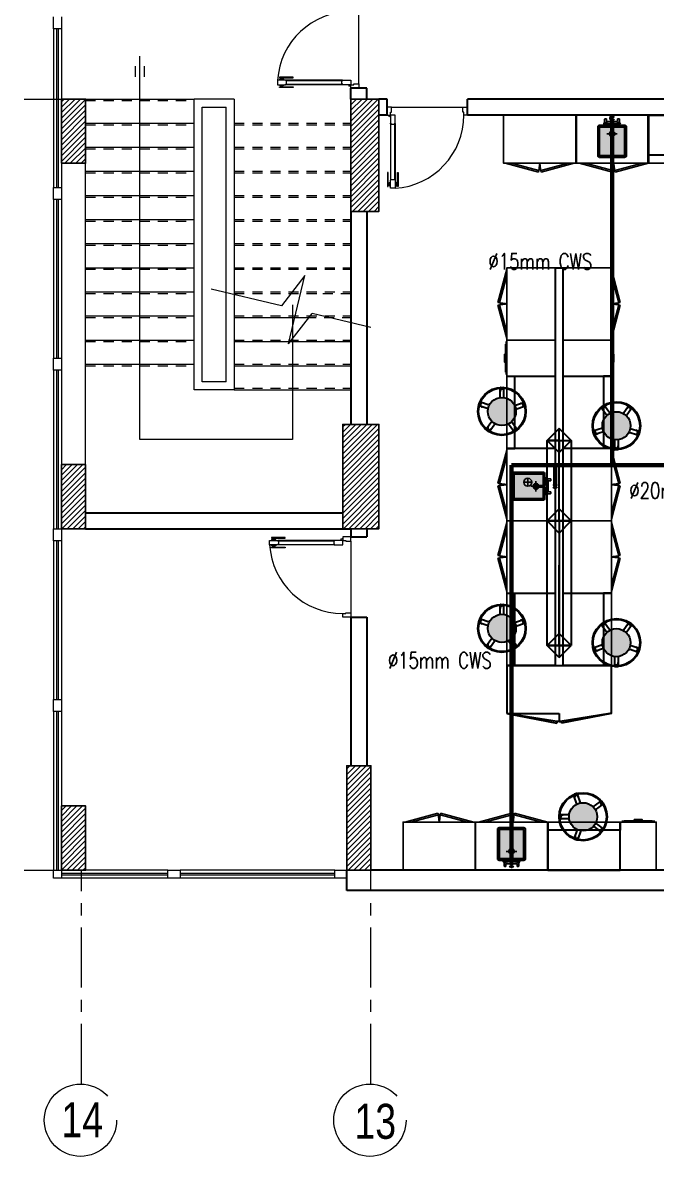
# Model space of a CAD drawing. Extents: x 800 to 995, y 398 to 804.
# Drawn here: x 857.13 to 865.01, y 692.86 to 706.97 of the extents above; entities that cross this region are included whole.
import ezdxf

# ---------------------------------------------------------------- set-up
doc = ezdxf.new("R2010")
doc.units = 0
doc.header["$MEASUREMENT"] = 0
for name, pattern in [('ACAD_ISO02W100', [15, 12, -3]), ('CENTERX2', [4, 2.5, -0.5, 0.5, -0.5]), ('DASHED', [19.05, 12.7, -6.35]), ('HIDDEN', [0.375, 0.25, -0.125]), ('HIDDEN2', [0.1875, 0.125, -0.0625])]:
    doc.linetypes.add(name, pattern=pattern)
doc.layers.get('0').update_dxf_attribs({"color": 252, "linetype": 'CONTINUOUS', "lineweight": 30})
for name, color, linetype in [('-FUR', 252, 'CONTINUOUS'), ('LAYER8', 3, 'CONTINUOUS'), ('SAN', 2, 'CONTINUOUS')]:
    doc.layers.add(name, color=color, linetype=linetype)
for name, color, linetype, lineweight in [('axis', 1, 'CENTERX2', 5), ('Column', 6, 'CONTINUOUS', 25), ('DOOR', 30, 'CONTINUOUS', 9), ('elev', 90, 'CONTINUOUS', 9), ('hatch', 252, 'CONTINUOUS', 9), ('P-C-WATER', 5, 'CONTINUOUS', 70), ('P-TEXT', 1, 'CONTINUOUS', 25), ('PLAN-ELEV', 2, 'CONTINUOUS', 5), ('PLAN-HAND', 30, 'CONTINUOUS', 5), ('PLAN-STAIR', 3, 'CONTINUOUS', 9), ('PLAN-STAIR-HIDDEN', 1, 'HIDDEN2', 5), ('stairs', 50, 'CONTINUOUS', 9), ('txt in circle', 11, 'CONTINUOUS', 13), ('Wall', 252, 'CONTINUOUS', 30), ('WINDOW', 252, 'CONTINUOUS', 5)]:
    doc.layers.add(name, color=color, linetype=linetype, lineweight=lineweight)
doc.styles.add('ROMANC', font='romand.shx')
doc.styles.add('SOSA2', font='SOSA.shx', dxfattribs={"width": 0.8})
pattern_1 = [(45, (1093.41557, 382.096185), (-0.0336759605, 0.0336759605), [])]

# ---------------------------------------------------------------- blocks, each defined once
blk = doc.blocks.new('fghh')
at = {"layer": 'hatch'}
for p, q in [((1434.894, 1497.176), (1434.61, 1497.792)), ((1435.256, 1497.18), (1434.656, 1496.903)), ((1434.656, 1496.903), (1434.894, 1497.176)), ((1435.256, 1497.18), (1435.018, 1496.907)), ((1435.256, 1496.392), (1435.018, 1496.907))]:
    blk.add_line(p, q, dxfattribs=at)
blk = doc.blocks.new('YY5Y5')
at = {"layer": 'SAN', "color": 1}
for p, q in [((434.2, 537.6), (433.7, 538)), ((433.8, 542), (433.8, 538.6)), ((435.7, 542.4), (434.2, 542.4)), ((435.6, 537.6), (436, 538)), ((435.7, 540.6), (435.7, 542.4)), ((446.2, 539.6), (436.7, 539.6)), ((436.7, 537.6), (438.2, 537.6)), ((443, 539.6), (446.2, 539.6)), ((444.7, 537.6), (446.2, 537.6)), ((447.3, 537.6), (446.9, 538)), ((447.2, 542.4), (447.2, 540.6)), ((448.7, 542.4), (447.2, 542.4)), ((448.7, 537.6), (449.2, 538)), ((449.1, 538.6), (449.1, 542)), ((434.2, 536.1), (433.7, 535.7)), ((435.6, 536.1), (436, 535.7)), ((440.5, 535.4), (440.5, 528.7)), ((440.9, 528.4), (442, 528.4)), ((442.4, 528.7), (442.4, 535.4)), ((447.3, 536.1), (446.9, 535.7)), ((448.7, 536.1), (449.2, 535.7))]:
    blk.add_line(p, q, dxfattribs=at)
at = {"layer": 'SAN', "color": 1, "linetype": 'Continuous'}
blk.add_line((439.2, 539.6), (439.9, 539.6), dxfattribs=at)
at = {"layer": 'SAN', "color": 2, "linetype": 'DASHED'}
for points in [[(436.1, 527), (446.8, 527)], [(441.4, 532.4), (441.4, 521.6)]]:
    blk.add_lwpolyline(points, dxfattribs=at)
at = {"layer": 'SAN', "color": 1}
for centre, radius in [((434.9, 536.9), 2), ((434.9, 536.9), 1), ((434.9, 536.9), 0.8), ((448, 536.9), 2), ((448, 536.9), 1), ((448, 536.9), 0.8)]:
    blk.add_circle(centre, radius, dxfattribs=at)
for centre, radius, start, end in [((434.2, 542), 0.375, 90, 180), ((436.7, 540.6), 1, 180, 270), ((438.2, 535.4), 2.25, 0, 90), ((444.7, 535.4), 2.25, 90, 180), ((446.2, 540.6), 1, 270, 0), ((448.7, 542), 0.375, 0, 90), ((441.4, 527), 2.86, 109.4319, 70.5681), ((441.4, 527), 2.08, 117.2765, 62.7235), ((440.9, 528.7), 0.375, 180, 270), ((442, 528.7), 0.375, 270, 360)]:
    blk.add_arc(centre, radius, start, end, dxfattribs=at)
blk = doc.blocks.new('fd')
at = {"layer": '-FUR'}
h = blk.add_hatch(color=254, dxfattribs=at)
h.paths.add_polyline_path([(1322.664, 576.699), (1322.354, 576.699), (1322.354, 577.059), (1322.664, 577.059)], flags=16)
edge = h.paths.add_edge_path()
edge.add_line((1322.664, 576.679), (1322.354, 576.679))
edge.add_arc((1322.354, 576.699), 0.02, 180, 270, ccw=False)
edge.add_line((1322.334, 576.699), (1322.334, 577.059))
edge.add_arc((1322.354, 577.059), 0.02, 90, 180, ccw=False)
edge.add_line((1322.354, 577.079), (1322.664, 577.079))
edge.add_arc((1322.664, 577.059), 0.02, 0, 90, ccw=False)
edge.add_line((1322.684, 577.059), (1322.684, 576.699))
edge.add_arc((1322.664, 576.699), 0.02, -90, 0, ccw=False)
blk.add_hatch(color=253, dxfattribs=at).paths.add_polyline_path([(1322.664, 577.059), (1322.664, 576.699), (1322.354, 576.699), (1322.354, 577.059)])
h = blk.add_hatch(color=251, dxfattribs=at)
h.paths.add_polyline_path([(1322.634, 577.029), (1322.664, 577.059), (1322.664, 576.699), (1322.634, 576.729)])
h.paths.add_polyline_path([(1322.634, 576.729), (1322.664, 576.699), (1322.354, 576.699), (1322.384, 576.729)])
h = blk.add_hatch(color=252, dxfattribs=at)
h.paths.add_polyline_path([(1322.384, 577.029), (1322.354, 577.059), (1322.664, 577.059), (1322.634, 577.029)])
h.paths.add_polyline_path([(1322.384, 576.729), (1322.354, 576.699), (1322.354, 577.059), (1322.384, 577.029)])
for p, q in [((1322.478, 577.206), (1322.06, 577.206)), ((1322.478, 577.206), (1322.96, 577.206)), ((1322.06, 576.606), (1322.51, 576.606)), ((1322.96, 576.606), (1322.51, 576.606))]:
    blk.add_line(p, q, dxfattribs=at)
at = {"layer": '-FUR', "linetype": 'ACAD_ISO02W100'}
for p, q in [((1322.06, 577.206), (1322.51, 577.206)), ((1322.96, 577.206), (1322.51, 577.206)), ((1322.1, 576.606), (1322.513, 576.495)), ((1322.177, 576.606), (1322.518, 576.514)), ((1322.882, 576.606), (1322.541, 576.514)), ((1322.96, 576.606), (1322.546, 576.495)), ((1322.518, 576.514), (1322.513, 576.495)), ((1322.541, 576.514), (1322.546, 576.495))]:
    blk.add_line(p, q, dxfattribs=at)
for centre, start, end in [((1324.045, 576.373), 171.2611, 174.7069), ((1321.014, 576.373), 5.2931, 8.7389)]:
    blk.add_arc(centre, 1.533, start, end, dxfattribs=at)
for p, q in [((1322.06, 577.206), (1322.06, 576.606)), ((1322.96, 577.206), (1322.96, 576.606))]:
    blk.add_line(p, q)
blk.add_lwpolyline([(1322.664, 576.679), (1322.354, 576.679, -0.414214), (1322.334, 576.699), (1322.334, 577.059, -0.414214), (1322.354, 577.079), (1322.664, 577.079, -0.414214), (1322.684, 577.059), (1322.684, 576.699, -0.414214)], format="xyb", close=True)
blk.add_lwpolyline([(1322.664, 576.679), (1322.354, 576.679, -0.414214), (1322.334, 576.699), (1322.334, 577.059, -0.414214), (1322.354, 577.079), (1322.664, 577.079, -0.414214), (1322.684, 577.059), (1322.684, 576.699, -0.414214)], format="xyb", close=True)
blk.add_lwpolyline([(1322.664, 576.699), (1322.354, 576.699), (1322.354, 577.059), (1322.664, 577.059)], close=True)
at = {"extrusion": (0, 0, -1), "xscale": 0.0121000000000322, "yscale": 0.0121000000000322, "zscale": -0.0121}
blk.add_blockref('YY5Y5', (-1327.85, 570.595), dxfattribs=at)
blk = doc.blocks.new('juy')
blk.add_line((1322.96, 577.206), (1322.96, 576.606))
blk.add_blockref('fd', (0, 0))
blk = doc.blocks.new('vfd')
at = {"layer": '-FUR'}
h = blk.add_hatch(color=254, dxfattribs=at)
h.paths.add_polyline_path([(1316.635, 565.83), (1316.635, 566.14), (1316.275, 566.14), (1316.275, 565.83)], flags=16)
edge = h.paths.add_edge_path()
edge.add_line((1316.655, 565.83), (1316.655, 566.14))
edge.add_ellipse((1316.635, 566.14), major_axis=(-0.0141, -0.0141), ratio=1, start_angle=135, end_angle=225)
edge.add_line((1316.635, 566.16), (1316.275, 566.16))
edge.add_ellipse((1316.275, 566.14), major_axis=(-0.0141, -0.0141), ratio=1, start_angle=225, end_angle=315)
edge.add_line((1316.255, 566.14), (1316.255, 565.83))
edge.add_ellipse((1316.275, 565.83), major_axis=(0.0141, -0.0141), ratio=1, start_angle=225, end_angle=315)
edge.add_line((1316.275, 565.81), (1316.635, 565.81))
edge.add_ellipse((1316.635, 565.83), major_axis=(0.0141, -0.0141), ratio=1, start_angle=-45, end_angle=45)
blk.add_hatch(color=253, dxfattribs=at).paths.add_polyline_path([(1316.275, 565.83), (1316.635, 565.83), (1316.635, 566.14), (1316.275, 566.14)])
h = blk.add_hatch(color=251, dxfattribs=at)
h.paths.add_polyline_path([(1316.305, 565.86), (1316.275, 565.83), (1316.635, 565.83), (1316.605, 565.86)])
h.paths.add_polyline_path([(1316.605, 565.86), (1316.635, 565.83), (1316.635, 566.14), (1316.605, 566.11)])
h = blk.add_hatch(color=252, dxfattribs=at)
h.paths.add_polyline_path([(1316.305, 566.11), (1316.275, 566.14), (1316.275, 565.83), (1316.305, 565.86)])
h.paths.add_polyline_path([(1316.605, 566.11), (1316.635, 566.14), (1316.275, 566.14), (1316.305, 566.11)])
blk.add_lwpolyline([(1316.655, 565.83), (1316.655, 566.14, 0.414214), (1316.635, 566.16), (1316.275, 566.16, 0.414214), (1316.255, 566.14), (1316.255, 565.83, 0.414214), (1316.275, 565.81), (1316.635, 565.81, 0.414214)], format="xyb", close=True)
blk.add_lwpolyline([(1316.655, 565.83), (1316.655, 566.14, 0.414214), (1316.635, 566.16), (1316.275, 566.16, 0.414214), (1316.255, 566.14), (1316.255, 565.83, 0.414214), (1316.275, 565.81), (1316.635, 565.81, 0.414214)], format="xyb", close=True)
blk.add_lwpolyline([(1316.635, 565.83), (1316.635, 566.14), (1316.275, 566.14), (1316.275, 565.83)], close=True)
at = {"layer": 'LAYER8'}
for p, q in [((1316.415, 566.035), (1316.515, 566.035)), ((1316.465, 566.085), (1316.465, 565.985))]:
    blk.add_line(p, q, dxfattribs=at)
blk.add_circle((1316.465, 566.035), 0.05, dxfattribs=at)
at = {"xscale": 0.0121, "yscale": 0.0121, "zscale": 0.0121, "rotation": 89.99999999999997}
blk.add_blockref('YY5Y5', (1322.74, 560.643), dxfattribs=at)

msp = doc.modelspace()

# ---------------------------------------------------------------- hatches: boundary and pattern name
h = msp.add_hatch(color=256)
h.set_gradient(color1=(132, 132, 132), name='SPHERICAL')
h.paths.add_polyline_path([(863.262, 702.129, -1), (862.912, 702.129, -1)])
h = msp.add_hatch(color=256)
h.set_gradient(color1=(132, 132, 132), name='SPHERICAL')
h.paths.add_polyline_path([(864.337, 701.951, -1), (864.687, 701.951, -1)])
h = msp.add_hatch(color=256)
h.set_gradient(color1=(132, 132, 132), name='SPHERICAL')
h.paths.add_polyline_path([(863.262, 699.429, -1), (862.912, 699.429, -1)])
h = msp.add_hatch(color=256)
h.set_gradient(color1=(132, 132, 132), name='SPHERICAL')
h.paths.add_polyline_path([(864.337, 699.251, -1), (864.687, 699.251, -1)])
h = msp.add_hatch(color=256)
h.set_gradient(color1=(132, 132, 132), name='SPHERICAL')
h.paths.add_polyline_path([(864.097, 696.909, 1), (864.097, 697.259, 1)])
at = {"layer": 'hatch'}
h = msp.add_hatch(dxfattribs=at)
h.set_pattern_fill('ANSI31', color=252, scale=0.015, style=0)
h.set_pattern_definition(pattern_1)
h.paths.add_polyline_path([(857.608, 705.218), (857.908, 705.218), (857.908, 706.018), (857.608, 706.018)])
h = msp.add_hatch(dxfattribs=at)
h.set_pattern_fill('ANSI31', color=252, scale=0.015, style=0)
h.set_pattern_definition(pattern_1)
h.paths.add_polyline_path([(861.208, 704.618), (861.558, 704.618), (861.558, 706.018), (861.208, 706.018)])
h = msp.add_hatch(dxfattribs=at)
h.set_pattern_fill('ANSI31', color=252, scale=0.015, style=0)
h.set_pattern_definition(pattern_1)
h.paths.add_polyline_path([(861.108, 700.668), (861.558, 700.668), (861.558, 701.968), (861.108, 701.968)])
h = msp.add_hatch(dxfattribs=at)
h.set_pattern_fill('ANSI31', color=252, scale=0.015, style=0)
h.set_pattern_definition(pattern_1)
h.paths.add_polyline_path([(857.608, 700.668), (857.908, 700.668), (857.908, 701.468), (857.608, 701.468)])
h = msp.add_hatch(dxfattribs=at)
h.set_pattern_fill('ANSI31', color=252, scale=0.015, style=0)
h.set_pattern_definition(pattern_1)
h.paths.add_polyline_path([(861.158, 696.418), (861.458, 696.418), (861.458, 697.718), (861.158, 697.718)])
h = msp.add_hatch(dxfattribs=at)
h.set_pattern_fill('ANSI31', color=252, scale=0.015, style=0)
h.set_pattern_definition(pattern_1)
h.paths.add_polyline_path([(857.608, 696.418), (857.908, 696.418), (857.908, 697.218), (857.608, 697.218)])

# ---------------------------------------------------------------- linework, layer by layer
at = {"layer": '-FUR', "linetype": 'ACAD_ISO02W100'}
for p, q in [((863.108, 705.818, -0.049), (864.008, 705.818, -0.049)), ((863.128, 705.218, -0.049), (863.542, 705.107, -0.049)), ((863.206, 705.218, -0.049), (863.547, 705.127, -0.049)), ((863.547, 705.127, -0.049), (863.542, 705.107, -0.049)), ((863.911, 705.218, -0.049), (863.57, 705.127, -0.049)), ((863.57, 705.127, -0.049), (863.575, 705.107, -0.049)), ((863.988, 705.218, -0.049), (863.575, 705.107, -0.049)), ((864.908, 705.218, -0.049), (865.808, 705.218, -0.049)), ((863.149, 703.898, -0.049), (863.038, 703.485, -0.049)), ((863.749, 703.018, -0.049), (863.749, 703.918, -0.049)), ((863.849, 703.918, -0.049), (863.849, 703.018, -0.049)), ((864.449, 703.898, -0.049), (864.56, 703.485, -0.049)), ((863.149, 703.821, -0.049), (863.058, 703.48, -0.049)), ((864.449, 703.821, -0.049), (864.541, 703.48, -0.049)), ((863.058, 703.48, -0.049), (863.038, 703.485, -0.049)), ((863.058, 703.457, -0.049), (863.038, 703.452, -0.049)), ((863.149, 703.038, -0.049), (863.038, 703.452, -0.049)), ((863.149, 703.116, -0.049), (863.058, 703.457, -0.049)), ((864.449, 703.116, -0.049), (864.541, 703.457, -0.049)), ((864.449, 703.038, -0.049), (864.56, 703.452, -0.049)), ((864.541, 703.48, -0.049), (864.56, 703.485, -0.049)), ((864.541, 703.457, -0.049), (864.56, 703.452, -0.049)), ((863.749, 703.018, -0.049), (863.749, 702.568, -0.049)), ((863.849, 702.568, -0.049), (863.849, 703.018, -0.049)), ((863.149, 702.568, -0.049), (863.149, 701.668, -0.049)), ((864.449, 701.668, -0.049), (864.449, 702.568, -0.049)), ((863.149, 701.648, -0.049), (863.038, 701.235, -0.049)), ((863.749, 700.768, -0.049), (863.749, 701.668, -0.049)), ((863.849, 701.668, -0.049), (863.849, 700.768, -0.049)), ((864.449, 701.648, -0.049), (864.56, 701.235, -0.049)), ((863.149, 701.571, -0.049), (863.058, 701.23, -0.049)), ((864.449, 701.571, -0.049), (864.541, 701.23, -0.049)), ((863.058, 701.23, -0.049), (863.038, 701.235, -0.049)), ((863.058, 701.207, -0.049), (863.038, 701.202, -0.049)), ((863.149, 700.788, -0.049), (863.038, 701.202, -0.049)), ((863.149, 700.866, -0.049), (863.058, 701.207, -0.049)), ((864.449, 700.866, -0.049), (864.541, 701.207, -0.049)), ((864.449, 700.788, -0.049), (864.56, 701.202, -0.049)), ((864.541, 701.23, -0.049), (864.56, 701.235, -0.049)), ((864.541, 701.207, -0.049), (864.56, 701.202, -0.049)), ((863.749, 699.868, -0.049), (863.749, 700.768, -0.049)), ((863.849, 700.768, -0.049), (863.849, 699.868, -0.049)), ((863.149, 700.748, -0.049), (863.038, 700.335, -0.049)), ((863.149, 700.671, -0.049), (863.058, 700.33, -0.049)), ((864.449, 700.748, -0.049), (864.56, 700.335, -0.049)), ((864.449, 700.671, -0.049), (864.541, 700.33, -0.049)), ((863.058, 700.33, -0.049), (863.038, 700.335, -0.049)), ((864.541, 700.33, -0.049), (864.56, 700.335, -0.049)), ((863.058, 700.307, -0.049), (863.038, 700.302, -0.049)), ((863.149, 699.888, -0.049), (863.038, 700.302, -0.049)), ((863.149, 699.966, -0.049), (863.058, 700.307, -0.049)), ((864.449, 699.966, -0.049), (864.541, 700.307, -0.049)), ((864.449, 699.888, -0.049), (864.56, 700.302, -0.049)), ((864.541, 700.307, -0.049), (864.56, 700.302, -0.049)), ((863.149, 699.868, -0.049), (863.149, 698.968, -0.049)), ((864.449, 698.968, -0.049), (864.449, 699.868, -0.049)), ((861.878, 697.018, -0.049), (862.292, 697.129, -0.049)), ((861.955, 697.018, -0.049), (862.297, 697.11, -0.049)), ((862.297, 697.11, -0.049), (862.292, 697.129, -0.049)), ((862.319, 697.11, -0.049), (862.324, 697.129, -0.049)), ((862.661, 697.018, -0.049), (862.319, 697.11, -0.049)), ((862.738, 697.018, -0.049), (862.324, 697.129, -0.049)), ((863.658, 697.018, -0.049), (864.558, 697.018, -0.049)), ((861.858, 696.418, -0.049), (862.758, 696.418, -0.049)), ((864.558, 696.418, -0.049), (865.008, 696.418, -0.049))]:
    msp.add_line(p, q, dxfattribs=at)
at = {"layer": '-FUR'}
for p, q in [((863.134, 702.968, -0.049), (863.134, 702.618, -0.049)), ((863.139, 702.998, -0.049), (863.139, 702.588, -0.049)), ((864.459, 702.588, -0.049), (864.459, 702.998, -0.049)), ((864.464, 702.618, -0.049), (864.464, 702.968, -0.049)), ((864.578, 697.028, -0.049), (864.988, 697.028, -0.049)), ((864.608, 697.033, -0.049), (864.958, 697.033, -0.049))]:
    msp.add_line(p, q, dxfattribs=at)
at = {"layer": '-FUR', "elevation": -0.049}
for points in [[(863.108, 705.818), (864.008, 705.818), (864.008, 705.218), (863.108, 705.218)], [(863.749, 703.018), (863.749, 703.918), (863.149, 703.918), (863.149, 703.018)], [(863.849, 703.918), (863.849, 703.018), (864.449, 703.018), (864.449, 703.918)], [(863.149, 703.018), (863.149, 702.568), (863.749, 702.568), (863.749, 703.018)], [(864.449, 702.568), (864.449, 703.018), (863.849, 703.018), (863.849, 702.568)], [(863.749, 700.768), (863.749, 701.668), (863.149, 701.668), (863.149, 700.768)], [(863.849, 701.668), (863.849, 700.768), (864.449, 700.768), (864.449, 701.668)], [(863.749, 699.868), (863.749, 700.768), (863.149, 700.768), (863.149, 699.868)], [(863.849, 700.768), (863.849, 699.868), (864.449, 699.868), (864.449, 700.768)], [(861.858, 696.418), (862.758, 696.418), (862.758, 697.018), (861.858, 697.018)], [(864.558, 697.018), (865.008, 697.018), (865.008, 696.418), (864.558, 696.418)]]:
    msp.add_lwpolyline(points, close=True, dxfattribs=at)
at = {"layer": '-FUR', "color": 1, "elevation": -0.049}
for points in [[(863.119, 702.843), (863.119, 702.743), (863.129, 702.743), (863.129, 702.843)], [(864.479, 702.743), (864.479, 702.843), (864.469, 702.843), (864.469, 702.743)], [(864.733, 697.048), (864.833, 697.048), (864.833, 697.038), (864.733, 697.038)]]:
    msp.add_lwpolyline(points, close=True, dxfattribs=at)
at = {"layer": '-FUR', "linetype": 'ACAD_ISO02W100'}
for centre, start, end in [((865.074, 704.985, -0.049), 171.2611, 174.7069), ((862.043, 704.985, -0.049), 5.2931, 8.7389), ((862.916, 701.953, -0.049), 81.2611, 84.7069), ((862.916, 704.984, -0.049), 275.2931, 278.7389), ((864.682, 701.953, -0.049), 95.2931, 98.7389), ((864.682, 704.984, -0.049), 261.2611, 264.7069), ((862.916, 699.703, -0.049), 81.2611, 84.7069), ((862.916, 702.734, -0.049), 275.2931, 278.7389), ((864.682, 699.703, -0.049), 95.2931, 98.7389), ((864.682, 702.734, -0.049), 261.2611, 264.7069), ((862.916, 698.803, -0.049), 81.2611, 84.7069), ((864.682, 698.803, -0.049), 95.2931, 98.7389), ((862.916, 701.834, -0.049), 275.2931, 278.7389), ((864.682, 701.834, -0.049), 261.2611, 264.7069), ((863.823, 697.251, -0.049), 185.2931, 188.7389), ((860.793, 697.251, -0.049), 351.2611, 354.7069)]:
    msp.add_arc(centre, 1.533, start, end, dxfattribs=at)
for p, q in [((864.908, 705.218, -0.049), (864.908, 705.818, -0.049)), ((864.908, 705.818, -0.049), (865.808, 705.818, -0.049)), ((865.808, 705.318, -0.049), (864.908, 705.318, -0.049)), ((863.749, 703.918, -0.049), (863.849, 703.918, -0.049)), ((863.749, 703.918, -0.049), (863.749, 699.316, -0.049)), ((863.849, 699.317, -0.049), (863.849, 703.918, -0.049)), ((863.149, 702.568, -0.049), (863.749, 702.568, -0.049)), ((863.249, 701.668, -0.049), (863.249, 702.568, -0.049)), ((863.749, 702.568, -0.049), (863.749, 701.668, -0.049)), ((863.849, 701.668, -0.049), (863.849, 702.568, -0.049)), ((863.849, 702.568, -0.049), (864.449, 702.568, -0.049)), ((864.449, 702.568, -0.049), (864.349, 702.568, -0.049)), ((864.349, 702.568, -0.049), (864.349, 701.668, -0.049)), ((863.065, 702.303, -0.049), (863.065, 702.418, -0.049)), ((863.075, 702.428, -0.049), (863.102, 702.428, -0.049)), ((863.112, 702.302, -0.049), (863.113, 702.416, -0.049)), ((862.799, 702.21, -0.049), (862.807, 702.236, -0.049)), ((862.915, 702.162, -0.049), (862.805, 702.197, -0.049)), ((862.93, 702.207, -0.049), (862.822, 702.243, -0.049)), ((863.245, 702.204, -0.049), (863.355, 702.24, -0.049)), ((863.259, 702.158, -0.049), (863.367, 702.193, -0.049)), ((863.367, 702.233, -0.049), (863.376, 702.207, -0.049)), ((864.392, 702.079, -0.049), (864.324, 702.172, -0.049)), ((864.326, 702.186, -0.049), (864.349, 702.202, -0.049)), ((864.431, 702.106, -0.049), (864.365, 702.198, -0.049)), ((864.596, 702.104, -0.049), (864.664, 702.198, -0.049)), ((864.634, 702.076, -0.049), (864.701, 702.168, -0.049)), ((864.678, 702.2, -0.049), (864.7, 702.184, -0.049)), ((862.964, 702.004, -0.049), (862.897, 701.913, -0.049)), ((862.921, 701.88, -0.049), (862.899, 701.896, -0.049)), ((863.002, 701.976, -0.049), (862.935, 701.882, -0.049)), ((863.168, 701.974, -0.049), (863.234, 701.882, -0.049)), ((863.206, 702.002, -0.049), (863.275, 701.908, -0.049)), ((863.272, 701.894, -0.049), (863.25, 701.878, -0.049)), ((863.8, 701.916, -0.049), (863.65, 701.766, -0.049)), ((863.8, 701.916, -0.049), (863.65, 701.766, -0.049)), ((863.95, 701.766, -0.049), (863.8, 701.916, -0.049)), ((863.8, 701.766, -0.049), (863.8, 701.916, -0.049)), ((863.95, 701.766, -0.049), (863.8, 701.916, -0.049)), ((864.339, 701.922, -0.049), (864.231, 701.888, -0.049)), ((864.684, 701.918, -0.049), (864.794, 701.883, -0.049)), ((863.65, 701.766, -0.049), (863.749, 701.866, -0.049)), ((863.65, 701.766, -0.049), (863.95, 701.766, -0.049)), ((863.8, 701.616, -0.049), (863.65, 701.766, -0.049)), ((863.65, 701.766, -0.049), (863.95, 701.766, -0.049)), ((863.8, 701.766, -0.049), (863.65, 701.766, -0.049)), ((863.65, 701.766, -0.049), (863.8, 701.766, -0.049)), ((863.65, 701.766, -0.049), (863.95, 701.766, -0.049)), ((863.8, 701.616, -0.049), (863.65, 701.766, -0.049)), ((863.65, 700.766, -0.049), (863.65, 701.766, -0.049)), ((863.65, 701.766, -0.049), (863.95, 701.766, -0.049)), ((863.749, 701.667, -0.049), (863.65, 701.766, -0.049)), ((863.95, 701.766, -0.049), (863.8, 701.616, -0.049)), ((863.8, 700.916, -0.049), (863.8, 701.766, -0.049)), ((863.8, 701.766, -0.049), (863.95, 701.766, -0.049)), ((863.8, 701.766, -0.049), (863.8, 701.616, -0.049)), ((863.95, 701.766, -0.049), (863.8, 701.616, -0.049)), ((863.849, 701.867, -0.049), (863.95, 701.766, -0.049)), ((863.851, 701.668, -0.049), (863.95, 701.766, -0.049)), ((863.95, 701.766, -0.049), (863.948, 700.768, -0.049)), ((864.231, 701.847, -0.049), (864.223, 701.873, -0.049)), ((864.353, 701.877, -0.049), (864.244, 701.841, -0.049)), ((864.486, 701.778, -0.049), (864.486, 701.665, -0.049)), ((864.534, 701.778, -0.049), (864.534, 701.662, -0.049)), ((864.669, 701.873, -0.049), (864.776, 701.838, -0.049)), ((864.8, 701.87, -0.049), (864.791, 701.844, -0.049)), ((863.749, 701.668, -0.049), (863.149, 701.668, -0.049)), ((863.149, 701.668, -0.049), (863.249, 701.668, -0.049)), ((864.449, 701.668, -0.049), (863.849, 701.668, -0.049)), ((864.524, 701.652, -0.049), (864.497, 701.652, -0.049)), ((863.8, 700.916, -0.049), (863.65, 700.766, -0.049)), ((863.8, 700.766, -0.049), (863.8, 700.916, -0.049)), ((863.95, 700.766, -0.049), (863.8, 700.916, -0.049)), ((863.95, 700.766, -0.049), (863.65, 700.766, -0.049)), ((863.8, 700.616, -0.049), (863.65, 700.766, -0.049)), ((863.65, 700.766, -0.049), (863.95, 700.766, -0.049)), ((863.65, 699.216, -0.049), (863.65, 700.766, -0.049)), ((863.849, 700.768, -0.049), (863.799, 700.768, -0.049)), ((863.8, 700.766, -0.049), (863.8, 700.616, -0.049)), ((863.8, 700.616, -0.049), (863.95, 700.766, -0.049)), ((863.8, 700.766, -0.049), (863.8, 699.066, -0.049)), ((863.95, 700.766, -0.049), (863.95, 699.216, -0.049)), ((863.8, 699.366, -0.049), (863.8, 700.216, -0.049)), ((863.149, 699.868, -0.049), (863.749, 699.868, -0.049)), ((863.249, 698.968, -0.049), (863.249, 699.868, -0.049)), ((863.749, 699.868, -0.049), (863.749, 698.968, -0.049)), ((863.849, 698.968, -0.049), (863.849, 699.868, -0.049)), ((863.849, 699.868, -0.049), (864.449, 699.868, -0.049)), ((864.449, 699.868, -0.049), (864.349, 699.868, -0.049)), ((864.349, 699.868, -0.049), (864.349, 698.968, -0.049)), ((863.065, 699.603, -0.049), (863.065, 699.718, -0.049)), ((863.075, 699.728, -0.049), (863.102, 699.728, -0.049)), ((863.112, 699.602, -0.049), (863.113, 699.716, -0.049)), ((862.799, 699.51, -0.049), (862.807, 699.536, -0.049)), ((862.915, 699.462, -0.049), (862.805, 699.497, -0.049)), ((862.93, 699.507, -0.049), (862.822, 699.543, -0.049)), ((863.245, 699.504, -0.049), (863.355, 699.54, -0.049)), ((863.259, 699.458, -0.049), (863.367, 699.493, -0.049)), ((863.367, 699.533, -0.049), (863.376, 699.507, -0.049)), ((864.326, 699.486, -0.049), (864.349, 699.502, -0.049)), ((864.431, 699.406, -0.049), (864.365, 699.498, -0.049)), ((864.596, 699.404, -0.049), (864.664, 699.498, -0.049)), ((864.678, 699.5, -0.049), (864.7, 699.484, -0.049)), ((863.8, 699.366, -0.049), (863.65, 699.216, -0.049)), ((863.8, 699.216, -0.049), (863.8, 699.366, -0.049)), ((863.95, 699.216, -0.049), (863.8, 699.366, -0.049)), ((864.392, 699.379, -0.049), (864.324, 699.472, -0.049)), ((864.634, 699.376, -0.049), (864.701, 699.468, -0.049)), ((862.964, 699.304, -0.049), (862.897, 699.213, -0.049)), ((863.002, 699.276, -0.049), (862.935, 699.182, -0.049)), ((863.168, 699.274, -0.049), (863.234, 699.182, -0.049)), ((863.206, 699.302, -0.049), (863.275, 699.208, -0.049)), ((863.95, 699.216, -0.049), (863.65, 699.216, -0.049)), ((863.8, 699.066, -0.049), (863.65, 699.216, -0.049)), ((863.65, 699.216, -0.049), (863.95, 699.216, -0.049)), ((863.8, 699.216, -0.049), (863.8, 699.066, -0.049)), ((863.8, 699.066, -0.049), (863.95, 699.216, -0.049)), ((864.339, 699.222, -0.049), (864.231, 699.188, -0.049)), ((864.684, 699.218, -0.049), (864.794, 699.183, -0.049)), ((862.921, 699.18, -0.049), (862.899, 699.196, -0.049)), ((863.272, 699.194, -0.049), (863.25, 699.178, -0.049)), ((864.231, 699.147, -0.049), (864.223, 699.173, -0.049)), ((864.353, 699.177, -0.049), (864.244, 699.141, -0.049)), ((864.486, 699.078, -0.049), (864.486, 698.965, -0.049)), ((864.534, 699.078, -0.049), (864.534, 698.962, -0.049)), ((864.669, 699.173, -0.049), (864.776, 699.138, -0.049)), ((864.8, 699.17, -0.049), (864.791, 699.144, -0.049)), ((863.149, 698.968, -0.049), (863.149, 698.368, -0.049)), ((863.149, 698.968, -0.049), (864.449, 698.968, -0.049)), ((863.749, 698.968, -0.049), (863.149, 698.968, -0.049)), ((863.149, 698.968, -0.049), (863.249, 698.968, -0.049)), ((864.449, 698.968, -0.049), (863.849, 698.968, -0.049)), ((864.449, 698.368, -0.049), (864.449, 698.968, -0.049)), ((864.524, 698.952, -0.049), (864.497, 698.952, -0.049)), ((863.149, 698.368, -0.049), (863.799, 698.368, -0.049)), ((863.149, 698.368, -0.049), (863.769, 698.248, -0.049)), ((863.149, 698.368, -0.049), (863.169, 698.368, -0.049)), ((863.169, 698.368, -0.049), (863.799, 698.268, -0.049)), ((863.799, 698.368, -0.049), (863.799, 698.268, -0.049)), ((864.429, 698.368, -0.049), (863.814, 698.268, -0.049)), ((864.449, 698.368, -0.049), (863.829, 698.248, -0.049)), ((864.449, 698.368, -0.049), (864.429, 698.368, -0.049)), ((863.799, 698.268, -0.049), (863.769, 698.268, -0.049)), ((863.769, 698.268, -0.049), (863.769, 698.248, -0.049)), ((863.799, 698.268, -0.049), (863.829, 698.268, -0.049)), ((863.829, 698.268, -0.049), (863.829, 698.248, -0.049)), ((864.016, 697.372, -0.049), (863.99, 697.364, -0.049)), ((864.064, 697.256, -0.049), (864.029, 697.366, -0.049)), ((864.019, 697.241, -0.049), (863.984, 697.348, -0.049)), ((864.222, 697.207, -0.049), (864.313, 697.274, -0.049)), ((864.25, 697.169, -0.049), (864.344, 697.236, -0.049)), ((864.346, 697.25, -0.049), (864.33, 697.272, -0.049)), ((863.798, 697.096, -0.049), (863.798, 697.069, -0.049)), ((863.923, 697.106, -0.049), (863.808, 697.106, -0.049)), ((863.658, 697.018, -0.049), (863.658, 696.418, -0.049)), ((863.924, 697.058, -0.049), (863.811, 697.058, -0.049)), ((864.225, 696.965, -0.049), (864.318, 696.896, -0.049)), ((864.252, 697.003, -0.049), (864.344, 696.937, -0.049)), ((864.558, 696.418, -0.049), (864.558, 697.018, -0.049)), ((864.558, 697.018, -0.049), (864.558, 696.918, -0.049)), ((864.558, 696.918, -0.049), (863.658, 696.918, -0.049)), ((864.023, 696.926, -0.049), (863.986, 696.816, -0.049)), ((863.993, 696.804, -0.049), (864.019, 696.795, -0.049)), ((864.068, 696.912, -0.049), (864.033, 696.804, -0.049)), ((864.332, 696.899, -0.049), (864.348, 696.921, -0.049)), ((863.658, 696.418, -0.049), (864.558, 696.418, -0.049))]:
    msp.add_line(p, q)
for centre, radius in [((863.087, 702.129, -0.049), 0.299), ((863.087, 702.129, -0.049), 0.29), ((863.087, 702.129, -0.049), 0.175), ((864.512, 701.951, -0.049), 0.299), ((864.512, 701.951, -0.049), 0.29), ((864.512, 701.951, -0.049), 0.175), ((863.087, 699.429, -0.049), 0.299), ((863.087, 699.429, -0.049), 0.29), ((863.087, 699.429, -0.049), 0.175), ((864.512, 699.251, -0.049), 0.299), ((864.512, 699.251, -0.049), 0.29), ((864.512, 699.251, -0.049), 0.175), ((864.097, 697.084, -0.049), 0.299), ((864.097, 697.084, -0.049), 0.29), ((864.097, 697.084, -0.049), 0.175)]:
    msp.add_circle(centre, radius)
for centre, radius, start, end in [((863.075, 702.418, -0.049), 0.01, 89.7911, 179.7911), ((863.09, 702.383, -0.049), 0.025, 22.9349, 191.1752), ((863.1, 702.415, -0.049), 0.0131, 1.654, 79.7204), ((862.808, 702.207, -0.049), 0.01, 161.7911, 251.7911), ((862.819, 702.23, -0.049), 0.0131, 73.654, 151.7204), ((862.846, 702.21, -0.049), 0.025, 94.9349, 263.1752), ((863.329, 702.205, -0.049), 0.025, 310.9349, 119.1752), ((863.358, 702.23, -0.049), 0.01, 17.7911, 107.7911), ((863.363, 702.205, -0.049), 0.0131, 289.654, 7.7204), ((864.332, 702.178, -0.049), 0.01, 125.7911, 215.7911), ((864.365, 702.158, -0.049), 0.025, 58.9349, 227.1752), ((864.354, 702.19, -0.049), 0.0131, 37.654, 115.7204), ((864.663, 702.155, -0.049), 0.025, 346.9349, 155.1752), ((864.672, 702.192, -0.049), 0.01, 53.7911, 143.7911), ((864.691, 702.175, -0.049), 0.0131, 325.654, 43.7204), ((862.908, 701.905, -0.049), 0.0131, 145.654, 223.7204), ((862.935, 701.926, -0.049), 0.025, 166.9349, 335.1752), ((862.927, 701.888, -0.049), 0.01, 233.7911, 323.7911), ((863.233, 701.922, -0.049), 0.025, 238.9349, 47.1752), ((863.244, 701.89, -0.049), 0.0131, 217.654, 295.7204), ((863.266, 701.903, -0.049), 0.01, 305.7911, 35.7911), ((864.236, 701.875, -0.049), 0.0131, 109.654, 187.7204), ((864.27, 701.876, -0.049), 0.025, 130.9349, 299.1752), ((864.752, 701.87, -0.049), 0.025, 274.9349, 83.1752), ((864.791, 701.873, -0.049), 0.01, 341.7911, 71.7911), ((864.241, 701.85, -0.049), 0.01, 197.7911, 287.7911), ((864.78, 701.85, -0.049), 0.0131, 253.654, 331.7204), ((864.509, 701.698, -0.049), 0.025, 202.9349, 11.1752), ((864.499, 701.665, -0.049), 0.0131, 181.654, 259.7204), ((864.524, 701.662, -0.049), 0.01, 269.7911, 359.7911), ((863.075, 699.718, -0.049), 0.01, 89.7911, 179.7911), ((863.09, 699.683, -0.049), 0.025, 22.9349, 191.1752), ((863.1, 699.715, -0.049), 0.0131, 1.654, 79.7204), ((862.808, 699.507, -0.049), 0.01, 161.7911, 251.7911), ((862.819, 699.53, -0.049), 0.0131, 73.654, 151.7204), ((862.846, 699.51, -0.049), 0.025, 94.9349, 263.1752), ((863.329, 699.505, -0.049), 0.025, 310.9349, 119.1752), ((863.358, 699.53, -0.049), 0.01, 17.7911, 107.7911), ((863.363, 699.505, -0.049), 0.0131, 289.654, 7.7204), ((864.332, 699.478, -0.049), 0.01, 125.7911, 215.7911), ((864.365, 699.458, -0.049), 0.025, 58.9349, 227.1752), ((864.354, 699.49, -0.049), 0.0131, 37.654, 115.7204), ((864.672, 699.492, -0.049), 0.01, 53.7911, 143.7911), ((864.691, 699.475, -0.049), 0.0131, 325.654, 43.7204), ((864.663, 699.455, -0.049), 0.025, 346.9349, 155.1752), ((862.908, 699.205, -0.049), 0.0131, 145.654, 223.7204), ((862.935, 699.226, -0.049), 0.025, 166.9349, 335.1752), ((863.233, 699.222, -0.049), 0.025, 238.9349, 47.1752), ((863.266, 699.203, -0.049), 0.01, 305.7911, 35.7911), ((862.927, 699.188, -0.049), 0.01, 233.7911, 323.7911), ((863.244, 699.19, -0.049), 0.0131, 217.654, 295.7204), ((864.236, 699.175, -0.049), 0.0131, 109.654, 187.7204), ((864.241, 699.15, -0.049), 0.01, 197.7911, 287.7911), ((864.27, 699.176, -0.049), 0.025, 130.9349, 299.1752), ((864.752, 699.17, -0.049), 0.025, 274.9349, 83.1752), ((864.78, 699.15, -0.049), 0.0131, 253.654, 331.7204), ((864.791, 699.173, -0.049), 0.01, 341.7911, 71.7911), ((864.509, 698.998, -0.049), 0.025, 202.9349, 11.1752), ((864.499, 698.965, -0.049), 0.0131, 181.654, 259.7204), ((864.524, 698.962, -0.049), 0.01, 269.7911, 359.7911), ((863.996, 697.352, -0.049), 0.0131, 118.2796, 196.346), ((864.019, 697.363, -0.049), 0.01, 18.2089, 108.2089), ((864.016, 697.324, -0.049), 0.025, 6.8248, 175.0651), ((864.3, 697.236, -0.049), 0.025, 294.8248, 103.0651), ((864.321, 697.263, -0.049), 0.0131, 46.2796, 124.346), ((864.338, 697.244, -0.049), 0.01, 306.2089, 36.2089), ((863.808, 697.096, -0.049), 0.01, 90.2089, 180.2089), ((863.843, 697.081, -0.049), 0.025, 78.8248, 247.0651), ((863.811, 697.071, -0.049), 0.0131, 190.2796, 268.346), ((864.304, 696.938, -0.049), 0.025, 222.8248, 31.0651), ((863.996, 696.813, -0.049), 0.01, 162.2089, 252.2089), ((864.021, 696.842, -0.049), 0.025, 150.8248, 319.0651), ((864.021, 696.808, -0.049), 0.0131, 262.2796, 340.346), ((864.324, 696.904, -0.049), 0.01, 234.2089, 324.2089), ((864.336, 696.927, -0.049), 0.0131, 334.2796, 52.346)]:
    msp.add_arc(centre, radius, start, end)
at = {"layer": 'axis', "color": 0, "ltscale": 0.3}
for p, q in [((853.545, 706.018), (857.608, 706.018)), ((853.545, 696.418), (857.608, 696.418)), ((857.858, 693.757), (857.858, 696.418)), ((861.458, 693.757), (861.458, 696.418))]:
    msp.add_line(p, q, dxfattribs=at)
at = {"layer": 'axis', "color": 0}
for centre in [(857.845, 693.307), (861.445, 693.307)]:
    msp.add_circle(centre, 0.45, dxfattribs=at)
at = {"layer": 'Column', "color": 252}
for points in [[(857.608, 705.218), (857.908, 705.218), (857.908, 706.018), (857.608, 706.018)], [(861.208, 704.618), (861.558, 704.618), (861.558, 706.018), (861.208, 706.018)], [(861.108, 700.668), (861.558, 700.668), (861.558, 701.968), (861.108, 701.968)], [(857.608, 700.668), (857.908, 700.668), (857.908, 701.468), (857.608, 701.468)], [(861.158, 696.418), (861.458, 696.418), (861.458, 697.718), (861.158, 697.718)], [(857.608, 696.418), (857.908, 696.418), (857.908, 697.218), (857.608, 697.218)]]:
    msp.add_lwpolyline(points, close=True, dxfattribs=at)
at = {"layer": 'DOOR', "color": 251}
for p, q in [((861.308, 706.207), (861.308, 707.096)), ((861.714, 705.918), (862.603, 705.918)), ((861.208, 700.513), (861.208, 699.624))]:
    msp.add_line(p, q, dxfattribs=at)
at = {"layer": 'DOOR', "color": 252}
for p, q in [((861.103, 706.252), (860.403, 706.252)), ((860.403, 706.247), (861.103, 706.247)), ((860.403, 706.201), (861.103, 706.201)), ((861.103, 706.196), (860.403, 706.196)), ((861.702, 705.713), (861.702, 705.013)), ((861.707, 705.013), (861.707, 705.713)), ((861.754, 705.013), (861.754, 705.713)), ((861.759, 705.713), (861.759, 705.013)), ((861.003, 700.524), (860.303, 700.524)), ((860.303, 700.519), (861.003, 700.519)), ((860.303, 700.473), (861.003, 700.473)), ((861.003, 700.468), (860.303, 700.468))]:
    msp.add_line(p, q, dxfattribs=at)
at = {"layer": 'DOOR', "color": 1}
for points in [[(860.492, 706.28), (860.492, 706.288), (860.32, 706.288), (860.32, 706.28)], [(860.337, 706.268), (860.337, 706.275), (860.358, 706.275), (860.358, 706.268)], [(860.492, 706.168), (860.492, 706.16), (860.32, 706.16), (860.32, 706.168)], [(860.337, 706.18), (860.337, 706.173), (860.358, 706.173), (860.358, 706.18)], [(861.674, 705.102), (861.666, 705.102), (861.666, 704.929), (861.674, 704.929)], [(861.787, 705.102), (861.795, 705.102), (861.795, 704.929), (861.787, 704.929)], [(861.686, 704.947), (861.68, 704.947), (861.68, 704.968), (861.686, 704.968)], [(861.775, 704.947), (861.781, 704.947), (861.781, 704.968), (861.775, 704.968)], [(860.392, 700.552), (860.392, 700.56), (860.22, 700.56), (860.22, 700.552)], [(860.237, 700.54), (860.237, 700.547), (860.258, 700.547), (860.258, 700.54)], [(860.392, 700.44), (860.392, 700.432), (860.22, 700.432), (860.22, 700.44)], [(860.237, 700.452), (860.237, 700.445), (860.258, 700.445), (860.258, 700.452)]]:
    msp.add_lwpolyline(points, close=True, dxfattribs=at)
at = {"layer": 'DOOR', "color": 5}
for points in [[(860.375, 706.252), (860.375, 706.263), (860.32, 706.263), (860.32, 706.252)], [(861.758, 704.985), (861.77, 704.985), (861.77, 704.929), (861.758, 704.929)], [(860.275, 700.468), (860.275, 700.457), (860.22, 700.457), (860.22, 700.468)]]:
    msp.add_lwpolyline(points, dxfattribs=at)
at = {"layer": 'DOOR', "color": 1}
for points in [[(860.365, 706.263), (860.365, 706.268), (860.33, 706.268), (860.33, 706.263)], [(860.375, 706.196), (860.375, 706.185), (860.32, 706.185), (860.32, 706.196)], [(860.365, 706.185), (860.365, 706.18), (860.33, 706.18), (860.33, 706.185)], [(861.703, 704.985), (861.692, 704.985), (861.692, 704.929), (861.703, 704.929)], [(861.692, 704.975), (861.686, 704.975), (861.686, 704.94), (861.692, 704.94)], [(861.77, 704.975), (861.775, 704.975), (861.775, 704.94), (861.77, 704.94)], [(860.275, 700.524), (860.275, 700.535), (860.22, 700.535), (860.22, 700.524)], [(860.265, 700.535), (860.265, 700.54), (860.23, 700.54), (860.23, 700.535)], [(860.265, 700.457), (860.265, 700.452), (860.23, 700.452), (860.23, 700.457)]]:
    msp.add_lwpolyline(points, dxfattribs=at)
for points in [[(860.338, 706.28, 1), (860.338, 706.275), (860.338, 706.275), (860.357, 706.275), (860.357, 706.275, 1), (860.357, 706.28), (860.357, 706.28)], [(860.338, 706.168, -1), (860.338, 706.173), (860.338, 706.173), (860.357, 706.173), (860.357, 706.173, -1), (860.357, 706.168), (860.357, 706.168)], [(861.674, 704.948, 1), (861.68, 704.948), (861.68, 704.948), (861.68, 704.967), (861.68, 704.967, 1), (861.674, 704.967), (861.674, 704.967)], [(861.787, 704.948, -1), (861.781, 704.948), (861.781, 704.948), (861.781, 704.967), (861.781, 704.967, -1), (861.787, 704.967), (861.787, 704.967)], [(860.238, 700.552, 1), (860.238, 700.547), (860.238, 700.547), (860.257, 700.547), (860.257, 700.547, 1), (860.257, 700.552), (860.257, 700.552)], [(860.238, 700.44, -1), (860.238, 700.445), (860.238, 700.445), (860.257, 700.445), (860.257, 700.445, -1), (860.257, 700.44), (860.257, 700.44)]]:
    msp.add_lwpolyline(points, format="xyb", close=True, dxfattribs=at)
at = {"layer": 'DOOR', "color": 5}
for points in [[(860.397, 706.201), (860.409, 706.201), (860.409, 706.247), (860.397, 706.247), (860.397, 706.252), (860.297, 706.252), (860.297, 706.252), (860.297, 706.196), (860.397, 706.196)], [(861.108, 706.201), (861.097, 706.201), (861.097, 706.247), (861.108, 706.247), (861.108, 706.252), (861.208, 706.252), (861.208, 706.252), (861.208, 706.196), (861.108, 706.196)], [(861.308, 706.152), (861.208, 706.152), (861.208, 706.196), (861.246, 706.196), (861.246, 706.207), (861.308, 706.207)], [(861.658, 705.918), (861.658, 705.818), (861.703, 705.818), (861.703, 705.856), (861.714, 705.856), (861.714, 705.918)], [(862.658, 705.918), (862.658, 705.818), (862.614, 705.818), (862.614, 705.856), (862.603, 705.856), (862.603, 705.918)], [(861.707, 705.718), (861.707, 705.707), (861.754, 705.707), (861.754, 705.718), (861.758, 705.718), (861.758, 705.818), (861.758, 705.818), (861.703, 705.818), (861.703, 705.718)], [(861.707, 705.007), (861.707, 705.018), (861.754, 705.018), (861.754, 705.007), (861.758, 705.007), (861.758, 704.907), (861.758, 704.907), (861.703, 704.907), (861.703, 705.007)], [(860.297, 700.519), (860.309, 700.519), (860.309, 700.473), (860.297, 700.473), (860.297, 700.468), (860.197, 700.468), (860.197, 700.468), (860.197, 700.524), (860.297, 700.524)], [(861.008, 700.519), (860.997, 700.519), (860.997, 700.473), (861.008, 700.473), (861.008, 700.468), (861.108, 700.468), (861.108, 700.468), (861.108, 700.524), (861.008, 700.524)], [(861.208, 700.568), (861.108, 700.568), (861.108, 700.524), (861.146, 700.524), (861.146, 700.513), (861.208, 700.513)], [(861.208, 699.568), (861.108, 699.568), (861.108, 699.613), (861.146, 699.613), (861.146, 699.624), (861.208, 699.624)]]:
    msp.add_lwpolyline(points, close=True, dxfattribs=at)
for points in [[(860.408, 706.247), (860.408, 706.247, 1), (860.398, 706.247)], [(860.408, 706.201), (860.408, 706.201, -1), (860.398, 706.201)], [(861.098, 706.247), (861.098, 706.247, -1), (861.108, 706.247)], [(861.098, 706.201), (861.098, 706.201, 1), (861.108, 706.201)], [(861.707, 705.708), (861.707, 705.708, -1), (861.707, 705.718)], [(861.754, 705.708), (861.754, 705.708, 1), (861.754, 705.718)], [(861.707, 705.018), (861.707, 705.018, 1), (861.707, 705.008)], [(861.754, 705.018), (861.754, 705.018, -1), (861.754, 705.008)], [(860.308, 700.519), (860.308, 700.519, 1), (860.298, 700.519)], [(860.308, 700.473), (860.308, 700.473, -1), (860.298, 700.473)], [(860.998, 700.519), (860.998, 700.519, -1), (861.008, 700.519)], [(860.998, 700.473), (860.998, 700.473, 1), (861.008, 700.473)]]:
    msp.add_lwpolyline(points, format="xyb", close=True, dxfattribs=at)
for centre in [(861.197, 706.185), (861.692, 705.807), (861.097, 700.535)]:
    msp.add_circle(centre, 0.0111, dxfattribs=at)
at = {"layer": 'DOOR', "color": 252}
for centre, start, end in [((861.208, 706.194), 90, 176.3977), ((861.701, 705.818), 273.6023, 0), ((861.108, 700.526), 183.6023, 270)]:
    msp.add_arc(centre, 0.913, start, end, dxfattribs=at)
at = {"layer": 'elev', "color": 252, "linetype": 'Continuous'}
for p, q in [((857.508, 706.893), (857.508, 707.043)), ((857.608, 707.043), (857.608, 706.893)), ((857.608, 706.893), (857.508, 706.893)), ((857.908, 701.468), (857.908, 705.218)), ((857.508, 704.768), (857.508, 704.918)), ((857.508, 704.918), (857.608, 704.918)), ((857.608, 704.918), (857.608, 704.768)), ((857.608, 704.768), (857.508, 704.768)), ((857.508, 702.643), (857.508, 702.793)), ((857.508, 702.793), (857.608, 702.793)), ((857.608, 702.793), (857.608, 702.643)), ((857.608, 702.643), (857.508, 702.643)), ((857.508, 700.518), (857.508, 700.668)), ((857.508, 700.668), (857.608, 700.668)), ((857.608, 700.668), (857.608, 700.518)), ((857.608, 700.518), (857.508, 700.518)), ((857.508, 698.393), (857.508, 698.543)), ((857.508, 698.543), (857.608, 698.543)), ((857.608, 698.543), (857.608, 698.393)), ((857.608, 698.393), (857.508, 698.393)), ((857.508, 696.418), (857.608, 696.418)), ((857.508, 696.318), (857.508, 696.418)), ((857.608, 696.418), (857.608, 696.318)), ((858.933, 696.418), (859.083, 696.418)), ((858.933, 696.318), (858.933, 696.418)), ((859.083, 696.418), (859.083, 696.318)), ((861.008, 696.418), (861.158, 696.418)), ((861.008, 696.318), (861.008, 696.418)), ((861.158, 696.418), (861.158, 696.318)), ((857.608, 696.318), (857.508, 696.318)), ((859.083, 696.318), (858.933, 696.318)), ((861.158, 696.318), (861.008, 696.318))]:
    msp.add_line(p, q, dxfattribs=at)
at = {"layer": 'P-C-WATER', "linetype": 'Continuous'}
for p, q in [((864.457, 705.767), (864.457, 701.462)), ((870.643, 701.462), (863.207, 701.462)), ((870.643, 701.462), (863.207, 701.462)), ((863.207, 696.493, -0.1), (863.207, 701.462, -0.1)), ((863.749, 701.453), (863.749, 701.198))]:
    msp.add_line(p, q, dxfattribs=at)
at = {"layer": 'P-C-WATER', "linetype": 'ByBlock'}
for centre, start, end in [((864.457, 705.78), 0, 180), ((864.457, 705.78), 180, 0), ((863.749, 701.198), 0, 180), ((863.749, 701.198), 180, 0), ((863.207, 696.481), 0, 180), ((863.207, 696.481), 180, 0)]:
    msp.add_arc(centre, 0.0125, start, end, dxfattribs=at)
at = {"layer": 'PLAN-ELEV', "color": 252}
for p, q in [((858.583, 701.778), (858.583, 706.551)), ((858.526, 706.425), (858.526, 706.295)), ((858.639, 706.425), (858.639, 706.295)), ((860.483, 703.458), (860.483, 701.778)), ((860.483, 701.778), (858.583, 701.778))]:
    msp.add_line(p, q, dxfattribs=at)
at = {"layer": 'PLAN-HAND', "color": 252}
for p, q in [((859.258, 702.398), (859.258, 706.018)), ((859.758, 706.018), (859.258, 706.018)), ((859.758, 706.018), (859.758, 702.398)), ((859.358, 702.498), (859.358, 705.918)), ((859.658, 703.801), (859.658, 705.918)), ((859.658, 702.498), (859.658, 703.801)), ((859.658, 702.498), (859.358, 702.498)), ((859.758, 702.398), (859.258, 702.398))]:
    msp.add_line(p, q, dxfattribs=at)
at = {"layer": 'PLAN-STAIR', "color": 252}
for p, q in [((857.908, 706.018), (859.258, 706.018)), ((859.358, 705.918), (859.658, 705.918)), ((857.908, 705.718), (859.258, 705.718)), ((857.908, 705.418), (859.258, 705.418)), ((857.908, 705.118), (859.258, 705.118)), ((857.908, 704.818), (859.258, 704.818)), ((857.908, 704.518), (859.258, 704.518)), ((857.908, 704.218), (859.258, 704.218)), ((857.908, 703.918), (859.258, 703.918)), ((857.908, 703.618), (859.258, 703.618)), ((857.908, 703.318), (859.258, 703.318)), ((859.758, 703.298), (860.652, 703.298)), ((857.908, 703.018), (859.258, 703.018)), ((859.758, 702.998), (861.211, 702.998)), ((857.908, 702.718), (859.258, 702.718)), ((859.758, 702.698), (861.211, 702.698)), ((859.758, 702.398), (861.211, 702.398))]:
    msp.add_line(p, q, dxfattribs=at)
at = {"layer": 'PLAN-STAIR-HIDDEN', "color": 252}
for p, q in [((857.908, 705.998), (859.258, 705.998)), ((857.908, 705.698), (859.258, 705.698)), ((859.758, 705.718), (861.208, 705.718)), ((859.758, 705.698), (861.208, 705.698)), ((859.758, 705.418), (861.208, 705.418)), ((857.908, 705.398), (859.258, 705.398)), ((859.758, 705.398), (861.208, 705.398)), ((857.908, 705.098), (859.258, 705.098)), ((859.758, 705.118), (861.208, 705.118)), ((859.758, 705.098), (861.208, 705.098)), ((857.908, 704.798), (859.258, 704.798)), ((859.758, 704.818), (861.208, 704.818)), ((859.758, 704.798), (861.208, 704.798)), ((857.908, 704.498), (859.258, 704.498)), ((859.758, 704.518), (861.211, 704.518)), ((859.758, 704.498), (861.211, 704.498)), ((857.908, 704.198), (859.258, 704.198)), ((859.758, 704.218), (861.211, 704.218)), ((859.758, 704.198), (861.211, 704.198)), ((857.908, 703.898), (859.258, 703.898)), ((859.758, 703.918), (861.211, 703.918)), ((859.758, 703.898), (861.211, 703.898)), ((857.908, 703.598), (859.258, 703.598)), ((859.758, 703.618), (861.211, 703.618)), ((859.758, 703.598), (860.858, 703.598)), ((860.858, 703.598), (861.211, 703.598)), ((857.908, 703.298), (859.258, 703.298)), ((859.758, 703.318), (861.211, 703.318)), ((860.652, 703.298), (861.211, 703.298)), ((859.758, 703.018), (861.211, 703.018)), ((857.908, 702.998), (859.258, 702.998)), ((857.908, 702.698), (859.258, 702.698)), ((859.758, 702.718), (861.211, 702.718)), ((859.758, 702.418), (861.211, 702.418))]:
    msp.add_line(p, q, dxfattribs=at)
at = {"layer": 'stairs', "color": 252, "linetype": 'HIDDEN', "ltscale": 0.01}
msp.add_line((861.095, 702.998), (861.108, 702.998), dxfattribs=at)
at = {"layer": 'Wall', "color": 252, "linetype": 'Continuous'}
for p, q in [((861.208, 706.018), (861.208, 706.152)), ((861.408, 706.152), (861.208, 706.152)), ((861.408, 706.018), (861.408, 706.152)), ((861.658, 706.018), (861.556, 706.018)), ((861.658, 705.818), (861.658, 706.018)), ((866.008, 706.018), (862.658, 706.018)), ((862.658, 705.818), (862.658, 706.018)), ((862.658, 705.818), (862.658, 706.018)), ((862.658, 705.818), (862.658, 706.018)), ((861.658, 705.818), (861.556, 705.818)), ((865.897, 705.818), (862.658, 705.818)), ((861.208, 704.618, -0.1), (861.208, 701.968, -0.1)), ((861.408, 704.618, -0.1), (861.408, 701.968, -0.1)), ((857.908, 700.868), (861.108, 700.868)), ((857.908, 700.668), (861.208, 700.668)), ((861.208, 700.668), (861.208, 700.568)), ((861.408, 700.668), (861.408, 700.568)), ((861.208, 700.568), (861.408, 700.568)), ((861.208, 699.568), (861.408, 699.568)), ((861.208, 699.568), (861.208, 697.718)), ((861.408, 699.568), (861.408, 697.718)), ((861.158, 696.168), (861.158, 696.418)), ((866.058, 696.418), (861.458, 696.418)), ((866.483, 696.168), (861.158, 696.168))]:
    msp.add_line(p, q, dxfattribs=at)
at = {"layer": 'WINDOW', "color": 252, "linetype": 'Continuous'}
for p, q in [((857.508, 706.893), (857.508, 704.918)), ((857.548, 706.893), (857.548, 704.918)), ((857.568, 706.893), (857.568, 704.918)), ((857.608, 706.893), (857.608, 704.918)), ((857.508, 704.768), (857.508, 702.793)), ((857.548, 704.768), (857.548, 702.793)), ((857.568, 704.768), (857.568, 702.793)), ((857.608, 704.768), (857.608, 702.793)), ((857.508, 702.643), (857.508, 700.668)), ((857.548, 702.643), (857.548, 700.668)), ((857.568, 702.643), (857.568, 700.668)), ((857.608, 702.643), (857.608, 700.668)), ((857.508, 700.518), (857.508, 698.543)), ((857.548, 700.518), (857.548, 698.543)), ((857.568, 700.518), (857.568, 698.543)), ((857.608, 700.518), (857.608, 698.543)), ((857.508, 698.393), (857.508, 696.418)), ((857.548, 698.393), (857.548, 696.418)), ((857.568, 698.393), (857.568, 696.418)), ((857.608, 698.393), (857.608, 696.418)), ((858.933, 696.418), (857.608, 696.418)), ((858.933, 696.378), (857.608, 696.378)), ((861.008, 696.418), (859.083, 696.418)), ((861.008, 696.378), (859.083, 696.378)), ((858.933, 696.358), (857.608, 696.358)), ((858.933, 696.318), (857.608, 696.318)), ((861.008, 696.358), (859.083, 696.358)), ((861.008, 696.318), (859.083, 696.318))]:
    msp.add_line(p, q, dxfattribs=at)

# ---------------------------------------------------------------- block references
msp.add_blockref('juy', (-458.051, 128.613, -0.049))
at = {"xscale": -1}
msp.add_blockref('vfd', (2179.874, 135.213, -0.049), dxfattribs=at)
at = {"xscale": -1, "rotation": 180}
msp.add_blockref('juy', (-459.302, 1273.624, -0.049), dxfattribs=at)
at = {"layer": 'hatch', "color": 252, "xscale": -1.32715950799479, "yscale": 1.32715950799479, "zscale": 1.32715950799479, "rotation": 101.2231120264299}
msp.add_blockref('fghh', (2438.697, 2958.086), dxfattribs=at)

# ---------------------------------------------------------------- texts
at = {"layer": 'P-TEXT', "color": 41, "style": 'ROMANC', "width": 0.75}
for s, p in [('%%C15mm CWS', (862.92, 703.897)), ('%%C20mm CWS', (864.672, 701.044)), ('%%C15mm CWS', (861.669, 698.931, -0.1))]:
    msp.add_text(s, height=0.2, dxfattribs=at).set_placement(p)
at = {"layer": 'txt in circle', "color": 0, "ltscale": 0.01, "char_height": 0.4355, "attachment_point": 5, "style": 'SOSA2'}
for s, insert in [('14', (857.866, 693.313)), ('13', (861.512, 693.29))]:
    msp.add_mtext(s, dxfattribs=dict(at, insert=insert))

doc.saveas('drawing.dxf')
